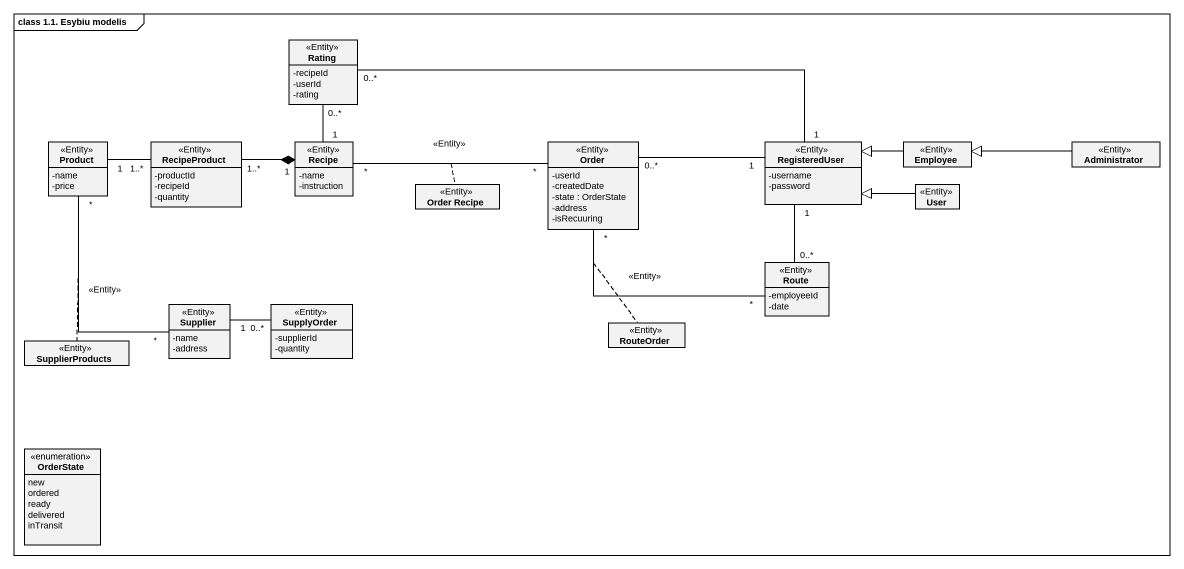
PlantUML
@startuml
mainframe class 1.1. Esybiu modelis
hide circle
hide empty members
skinparam classAttributeIconSize 0
class Rating <<Entity>> {
  -recipeId
  -userId
  -rating
}
class Product <<Entity>> {
  -name
  -price
}
class RecipeProduct <<Entity>> {
  -productId
  -recipeId
  -quantity
}
class Recipe <<Entity>> {
  -name
  -instruction
}
class Order <<Entity>> {
  -userId
  -createdDate
  -state : OrderState
  -address
  -isRecuuring
}
class RegisteredUser <<Entity>> {
  -username
  -password
}
class Employee <<Entity>>
class Administrator <<Entity>>
class "Order Recipe" as Order_Recipe <<Entity>>
class User <<Entity>>
class Route <<Entity>> {
  -employeeId
  -date
}
class Supplier <<Entity>> {
  -name
  -address
}
class SupplyOrder <<Entity>> {
  -supplierId
  -quantity
}
class RouteOrder <<Entity>>
class SupplierProducts <<Entity>>
enum OrderState {
  new
  ordered
  ready
  delivered
  inTransit
}
Rating "0..*" -- "1" Recipe
Rating "0..*" -right- "1" RegisteredUser
Product "*" -- "*" Supplier : <<Entity>>
(Product, Supplier) .. SupplierProducts
RecipeProduct "1..*" -left- "1" Product
Recipe "1" *-left- "1..*" RecipeProduct
Recipe "*" -right- "*" Order : <<Entity>>
(Recipe, Order) .. Order_Recipe
Order "0..*" -right- "1" RegisteredUser
Order "*" -right- "*" Route : <<Entity>>
(Order, Route) .. RouteOrder
Employee -left-|> RegisteredUser
Administrator -left-|> Employee
User -left-|> RegisteredUser
Route "0..*" -up- "1" RegisteredUser
Supplier "1" -right- "0..*" SupplyOrder
@enduml
